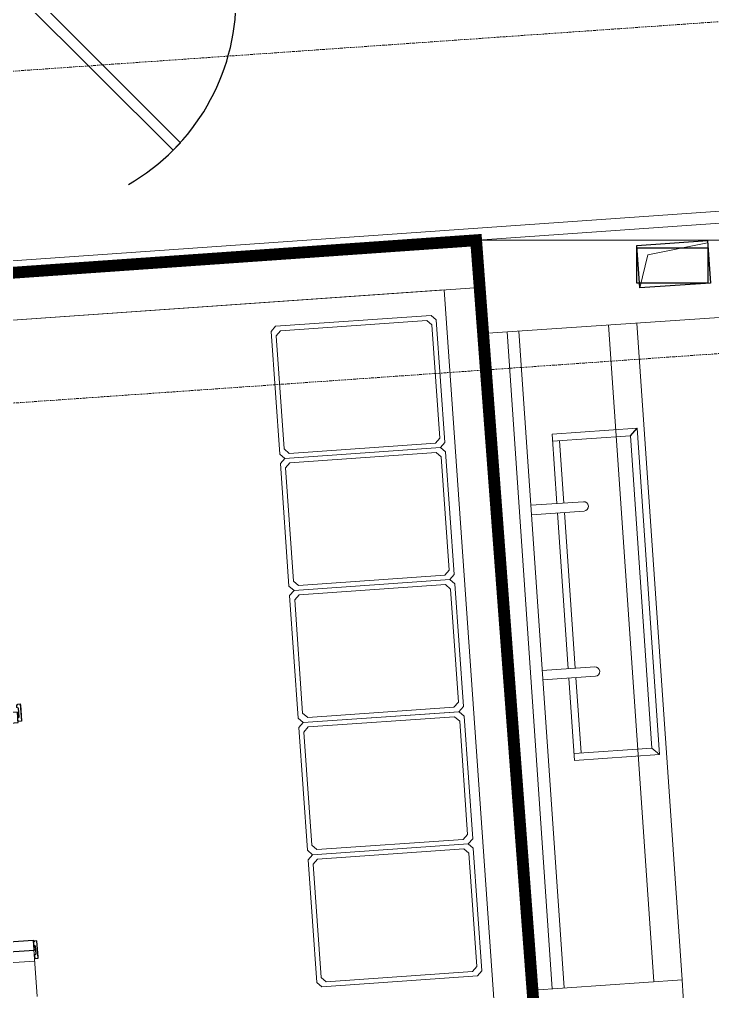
# Model space of a CAD drawing. Header units: millimetres. Extents: x -798 to 124478, y -405 to 121556.
# Drawn here: x 23748 to 26678, y 27684 to 31794 of the extents above; entities that cross this region are included whole.
import ezdxf

# ---------------------------------------------------------------- set-up
doc = ezdxf.new("R2010")
doc.units = ezdxf.units.MM
for name, pattern in [('AUSGEZOGEN', [0]), ('CENTER', [2, 1.25, -0.25, 0.25, -0.25]), ('Dashed', [0.564444, 0.282222, -0.282222]), ('Strichpunkt', [25.4, 12.7, -6.35, 0, -6.35])]:
    doc.linetypes.add(name, pattern=pattern)
for name, color, linetype, lineweight in [('A-AXES', 40, 'CENTER', 5), ('A-WALL-BRCK', 5, 'Continuous', 9), ('A-WALL-GVL', 5, 'Continuous', 13), ('A-ПРОТИВОПОЖАРНЫЕ СТЕНЫ', 31, 'Dashed', 18), ('concreet', 5, 'Continuous', 15), ('LWA', 9, 'Continuous', 0), ('S-SLAB', 200, 'Continuous', 15), ('S-WALL', 5, 'Continuous', 15), ('TC-EQUIPMENT', 251, 'Continuous', 0), ('тонкая 013', 4, 'Continuous', 18)]:
    doc.layers.add(name, color=color, linetype=linetype, lineweight=lineweight)
doc.layers.add('A-ЭСКИЗ', color=250, linetype='Continuous')
doc.layers.add('k3-doors', color=4, linetype='Continuous')

# ---------------------------------------------------------------- blocks, each defined once
blk = doc.blocks.new('*U14')
at = {"layer": 'k3-doors'}
for p, q in [((-930.3, 951.5), (-974.5, 951.5)), ((-974.5, 951.5), (-974.5, 19.7)), ((-930.3, 19.7), (-930.3, 951.5)), ((-1054.2, 14.7), (-980.5, 14.7)), ((-1054.2, 2.9), (-1054.2, 14.7)), ((-1051.3, 2.9), (-1054.2, 2.9)), ((-1051.3, 0), (-1051.3, 2.9)), ((-1036.4, 5.8), (-1040.3, 0)), ((-1000.2, 5.8), (-1036.4, 5.8)), ((-1010, -150), (-1010, 0)), ((-1010, 0), (-980.5, 0)), ((-996.3, 0), (-1000.2, 5.8)), ((-983.5, 0), (-996.3, 0)), ((-983.4, 2.8), (-983.5, 0)), ((-980.5, 2.8), (-983.4, 2.8)), ((-980.5, 14.7), (-980.5, 2.8)), ((-980.5, 14.7), (-980.5, 2.8)), ((-980.5, 0), (-980.5, -46.2)), ((-974.5, 19.7), (-930.3, 19.7)), ((-29.5, 14.7), (-29.5, 2.8)), ((44.2, 14.7), (-29.5, 14.7)), ((-29.5, 14.7), (-29.5, 2.8)), ((-29.5, 2.8), (-26.6, 2.8)), ((0, 0), (-29.5, 0)), ((-26.6, 2.8), (-26.5, 0)), ((-13.7, 0), (-9.8, 5.8)), ((-9.8, 5.8), (26.4, 5.8)), ((0, -150), (0, 0)), ((26.4, 5.8), (30.3, 0)), ((30.3, 0), (41.3, 0)), ((41.3, 0), (41.3, 2.9)), ((41.3, 2.9), (44.2, 2.9)), ((44.2, 2.9), (44.2, 14.7)), ((-1040.3, 0), (-1051.3, 0)), ((-29.5, 0), (-29.5, -46.2)), ((-26.5, 0), (-13.7, 0)), ((-980.5, -46.2), (-965.8, -46.2)), ((-965.8, -46.2), (-965.8, -150)), ((-29.5, -46.2), (-44.2, -46.2)), ((-44.2, -46.2), (-44.2, -150)), ((-1041.5, -153), (-1044.4, -153)), ((-1044.4, -153), (-1044.4, -164.8)), ((-1030.5, -150), (-1041.5, -150)), ((-1041.5, -150), (-1041.5, -153)), ((-1026.5, -155.8), (-1030.5, -150)), ((-990.3, -155.8), (-1026.5, -155.8)), ((-965.8, -150), (-1010, -150)), ((-986.4, -150), (-990.3, -155.8)), ((-973.7, -150), (-986.4, -150)), ((-973.6, -152.8), (-973.7, -150)), ((-970.7, -152.8), (-973.6, -152.8)), ((-970.7, -164.8), (-970.7, -152.8)), ((-970.7, -164.8), (-970.7, -152.8)), ((-44.2, -150), (0, -150)), ((-39.3, -164.8), (-39.3, -152.8)), ((-39.3, -152.8), (-36.4, -152.8)), ((-39.3, -164.8), (-39.3, -152.8)), ((-36.4, -152.8), (-36.3, -150)), ((-36.3, -150), (-23.6, -150)), ((-23.6, -150), (-19.7, -155.8)), ((-19.7, -155.8), (16.5, -155.8)), ((16.5, -155.8), (20.5, -150)), ((20.5, -150), (31.5, -150)), ((31.5, -150), (31.5, -153)), ((31.5, -153), (34.4, -153)), ((34.4, -153), (34.4, -164.8)), ((-1044.4, -164.8), (-970.7, -164.8)), ((-1039.5, -164.8), (-970.7, -164.8)), ((34.4, -164.8), (-39.3, -164.8)), ((29.5, -164.8), (-39.3, -164.8))]:
    blk.add_line(p, q, dxfattribs=at)
for radius in [4.62, 3.74]:
    blk.add_circle((-975.2, 7.3), radius, dxfattribs=at)
blk.add_arc((-975.2, 6.9), 945.7, 359.5183, 87.2803, dxfattribs=at)
blk = doc.blocks.new('оси 2')
at = {"layer": 'A-AXES', "linetype": 'Strichpunkt', "transparency": 33554687}
for p, q in [((2282062, -2395111.1), (2165207.5, -2403306.4)), ((2275580.2, -2396969.1), (2165325.6, -2404701.6))]:
    blk.add_line(p, q, dxfattribs=at)

msp = doc.modelspace()

# ---------------------------------------------------------------- linework, layer by layer
at = {"linetype": 'AUSGEZOGEN'}
for p, q in [((23785.9, 31916.7), (24429.3, 31273.2)), ((24397.1, 31241.1), (23753.7, 31884.5)), ((24429.3, 31273.2), (24397.1, 31241.1))]:
    msp.add_line(p, q, dxfattribs=at)
at = {"color": 9}
msp.add_line((26330.8, 30033.4), (26358.6, 30065.4), dxfattribs=at)
at = {"linetype": 'AUSGEZOGEN'}
msp.add_arc((23753.7, 31884.5), 910, 299.9998, 359.9998, dxfattribs=at)
at = {"layer": 'A-WALL-BRCK'}
for p, q in [((25678.4, 30860.3), (23653.7, 30718.4)), ((25678.4, 30860.3), (25965.1, 26773.4)), ((20173.6, 30274.6), (25542.8, 30650.9)), ((25542.7, 30650.9), (25826.3, 26608.4)), ((23806.5, 27901.5), (23823.2, 27663))]:
    msp.add_line(p, q, dxfattribs=at)
at = {"layer": 'A-WALL-BRCK', "ltscale": 5}
for p in [(25900.9, 27688.4), (26612.1, 26813.6)]:
    msp.add_line(p, (26548.8, 27733.8), dxfattribs=at)
at = {"layer": 'A-WALL-BRCK'}
for points in [[(20159.6, 30473.4), (25678.4, 30860.3)], [(20173.6, 30274.6), (25693.4, 30661.5)]]:
    msp.add_lwpolyline(points, dxfattribs=at)
at = {"layer": 'A-WALL-GVL', "ltscale": 5, "extrusion": (0, 0, -1)}
msp.add_line((20570.7, 27585.2), (23812.7, 27812.6), dxfattribs=at)
at = {"layer": 'A-ПРОТИВОПОЖАРНЫЕ СТЕНЫ', "ltscale": 200, "const_width": 50}
msp.add_lwpolyline([(16017.8, 30183.1), (25678.4, 30860.6), (26000.5, 26572.6), (29546.1, 26821.3), (29875, 22132.7), (37556.1, 22671.4), (37501.1, 23455.5), (41843.8, 23760)], dxfattribs=at)
at = {"layer": 'A-ЭСКИЗ', "ltscale": 5, "transparency": 33554687}
for points in [[(26357.4, 30828.9), (26657.4, 30828.9), (26657.4, 30678.9), (26357.4, 30678.9)], [(26357.5, 30828.7), (26657.5, 30828.7), (26657.5, 30678.7), (26357.5, 30678.7)]]:
    msp.add_lwpolyline(points, close=True, dxfattribs=at)
at = {"layer": 'concreet', "color": 4, "lineweight": 9, "ltscale": 200}
msp.add_lwpolyline([(34936, 31560), (12077.6, 29956.9), (12077.6, 86178.6)], dxfattribs=at)
at = {"layer": 'LWA'}
for p, q in [((25678.4, 30860.3), (27450.9, 30860.8)), ((27450.9, 30585.6), (25706.6, 30465.8)), ((26429.1, 27725.4), (26238.3, 30502.3)), ((26548.8, 27733.8), (26358, 30510.5)), ((25809.5, 30472.8), (26000.2, 27695.4)), ((25859.4, 30476.3), (26050.1, 27698.9)), ((25999.5, 30040.7), (26358.6, 30065.4)), ((26453.5, 28685.6), (26358.6, 30065.4)), ((26019.6, 29747.3), (25999.5, 30040.7)), ((26001.5, 30010.8), (26330.8, 30033.4)), ((26049.6, 29749.3), (26031.5, 30012.8)), ((26421.5, 28713.4), (26330.8, 30033.4)), ((26131.8, 29755), (25909.9, 29739.7)), ((25912.6, 29699.8), (26134.6, 29715.1)), ((26067.6, 29048.9), (26022.4, 29707.4)), ((26097.6, 29051), (26052.3, 29709.4)), ((26179.8, 29056.6), (25957.8, 29041.4)), ((25960.6, 29001.5), (26182.5, 29016.7)), ((26094.3, 28660.9), (26070.4, 29009)), ((26122.2, 28692.9), (26100.3, 29011.1)), ((26092.3, 28690.8), (26421.5, 28713.4)), ((26421.5, 28713.4), (26453.5, 28685.6)), ((26094.3, 28660.9), (26453.5, 28685.6))]:
    msp.add_line(p, q, dxfattribs=at)
at = {"layer": 'LWA', "ltscale": 5}
msp.add_lwpolyline([(26370.2, 30658.8), (26404.4, 30798.5), (26657, 30849.9)], dxfattribs=at)
at = {"layer": 'LWA'}
for centre in [(26133.2, 29735), (26181.2, 29036.7)]:
    msp.add_arc(centre, 20, 273.9291, 93.9291, dxfattribs=at)
at = {"layer": 'S-SLAB', "lineweight": 25, "ltscale": 5}
msp.add_lwpolyline([(26357.6, 30837.9), (26656.3, 30858.9), (26668.9, 30679.7), (26370.2, 30658.8)], close=True, dxfattribs=at)
at = {"layer": 'S-WALL', "color": 4, "linetype": 'Continuous', "lineweight": 15, "ltscale": 40}
msp.add_line((78973.2, 34597.6), (12077.9, 29906.8), dxfattribs=at)
at = {"layer": 'TC-EQUIPMENT'}
for p, q in [((25488.7, 30542.9), (24830.3, 30496.7)), ((24830.3, 30496.7), (25488.7, 30542.9)), ((25470.1, 30521.5), (24851.6, 30478.2)), ((24851.6, 30478.2), (25470.1, 30521.5)), ((25491.5, 30503), (25470.1, 30521.5)), ((25470.1, 30521.5), (25491.5, 30503)), ((25510, 30524.3), (25488.7, 30542.9)), ((25488.7, 30542.9), (25510, 30524.3)), ((25525, 30024.2), (25491.5, 30503)), ((25491.5, 30503), (25525, 30024.2)), ((25546.4, 30005.6), (25510, 30524.3)), ((25510, 30524.3), (25546.4, 30005.6)), ((24830.3, 30496.7), (24811.7, 30475.4)), ((24811.7, 30475.4), (24830.3, 30496.7)), ((24811.7, 30475.4), (24848.1, 29956.7)), ((24848.1, 29956.7), (24811.7, 30475.4)), ((24851.6, 30478.2), (24833.1, 30456.8)), ((24833.1, 30456.8), (24851.6, 30478.2)), ((24833.1, 30456.8), (24866.6, 29978)), ((24866.6, 29978), (24833.1, 30456.8)), ((25506.5, 30002.8), (25525, 30024.2)), ((25525, 30024.2), (25506.5, 30002.8)), ((24866.6, 29978), (24888, 29959.5)), ((24888, 29959.5), (24866.6, 29978)), ((25527.8, 29984.3), (24869.4, 29938.1)), ((24869.4, 29938.1), (25527.7, 29984.3)), ((25527.7, 29984.3), (24869.4, 29938.1)), ((24869.4, 29938.1), (25527.8, 29984.3)), ((24888, 29959.5), (25506.5, 30002.8)), ((25506.5, 30002.8), (24888, 29959.5)), ((25527.7, 29984.3), (25546.4, 30005.6)), ((25546.4, 30005.6), (25527.7, 29984.3)), ((25549.2, 29965.7), (25527.8, 29984.3)), ((25527.8, 29984.3), (25549.2, 29965.7)), ((24848.1, 29956.7), (24869.4, 29938.1)), ((24869.4, 29938.1), (24848.1, 29956.7)), ((24869.4, 29938.1), (24850.9, 29916.8)), ((24850.9, 29916.8), (24869.4, 29938.1)), ((25509.3, 29962.9), (24890.8, 29919.6)), ((24890.8, 29919.6), (25509.3, 29962.9)), ((25530.6, 29944.4), (25509.3, 29962.9)), ((25530.6, 29944.4), (25509.3, 29962.9)), ((25564.2, 29465.5), (25530.6, 29944.4)), ((25585.5, 29447), (25549.2, 29965.7)), ((24850.9, 29916.8), (24887.2, 29398)), ((24890.8, 29919.6), (24872.2, 29898.2)), ((24872.2, 29898.2), (24890.8, 29919.6)), ((24872.2, 29898.2), (24905.8, 29419.4)), ((24927.1, 29400.8), (25545.6, 29444.2)), ((25545.6, 29444.2), (25564.2, 29465.5)), ((25566.9, 29425.6), (25585.5, 29447)), ((24887.2, 29398), (24908.6, 29379.5)), ((24905.8, 29419.4), (24927.1, 29400.8)), ((24908.6, 29379.5), (25566.9, 29425.6)), ((25567, 29425.6), (24908.6, 29379.5)), ((25548.4, 29404.3), (24929.9, 29360.9)), ((25569.8, 29385.7), (25548.4, 29404.3)), ((25588.3, 29407.1), (25567, 29425.6)), ((25624.7, 28888.4), (25588.3, 29407.1)), ((24908.6, 29379.5), (24890, 29358.1)), ((24890, 29358.1), (24926.4, 28839.4)), ((24929.9, 29360.9), (24911.4, 29339.6)), ((25603.3, 28906.9), (25569.8, 29385.7)), ((24911.4, 29339.6), (24945, 28860.8)), ((25584.8, 28885.6), (25603.3, 28906.9)), ((24945, 28860.8), (24966.3, 28842.2)), ((25606.1, 28867), (24947.8, 28820.9)), ((24947.8, 28820.9), (25606, 28867)), ((24966.3, 28842.2), (25584.8, 28885.6)), ((25606, 28867), (25624.7, 28888.4)), ((25627.5, 28848.5), (25606.1, 28867)), ((24926.4, 28839.4), (24947.8, 28820.9)), ((24929.2, 28799.5), (24947.8, 28820.9)), ((25587.6, 28845.7), (24969.1, 28802.3)), ((25608.9, 28827.1), (25587.6, 28845.7)), ((25642.5, 28348.3), (25608.9, 28827.1)), ((25663.9, 28329.7), (25627.5, 28848.5)), ((24929.2, 28799.5), (24965.6, 28280.8)), ((24969.1, 28802.3), (24950.6, 28781)), ((24950.6, 28781), (24984.1, 28302.1)), ((25005.5, 28283.6), (25624, 28326.9)), ((25624, 28326.9), (25642.5, 28348.3)), ((25645.2, 28308.4), (25663.9, 28329.7)), ((24984.1, 28302.1), (25005.5, 28283.6)), ((24986.9, 28262.2), (25645.2, 28308.4)), ((25645.3, 28308.4), (24986.9, 28262.2)), ((25626.7, 28287), (25008.3, 28243.7)), ((25648.1, 28268.5), (25626.7, 28287)), ((25666.6, 28289.8), (25645.3, 28308.4)), ((25703, 27771.1), (25666.6, 28289.8)), ((24965.6, 28280.8), (24986.9, 28262.2)), ((24968.4, 28240.9), (24986.9, 28262.2)), ((25008.3, 28243.7), (24989.7, 28222.3)), ((25681.7, 27789.6), (25648.1, 28268.5)), ((24968.4, 28240.9), (25004.7, 27722.1)), ((24989.7, 28222.3), (25023.3, 27743.5)), ((25663.1, 27768.3), (25681.7, 27789.6)), ((25026.1, 27703.6), (25684.4, 27749.7)), ((25044.6, 27724.9), (25663.1, 27768.3)), ((25684.4, 27749.7), (25703, 27771.1)), ((25004.7, 27722.1), (25026.1, 27703.6)), ((25023.3, 27743.5), (25044.6, 27724.9))]:
    msp.add_line(p, q, dxfattribs=at)
at = {"layer": 'тонкая 013', "color": 4, "ltscale": 5, "transparency": 33554687}
msp.add_line((12077.6, 29956.9), (46777.6, 32390.5), dxfattribs=at)

# ---------------------------------------------------------------- block references
msp.add_blockref('оси 2', (-2159419.1, 2433624.2))
at = {"layer": 'k3-doors', "rotation": 94.01173779003265}
msp.add_blockref('*U14', (23589.3, 28854.4), dxfattribs=at)

doc.saveas('drawing.dxf')
